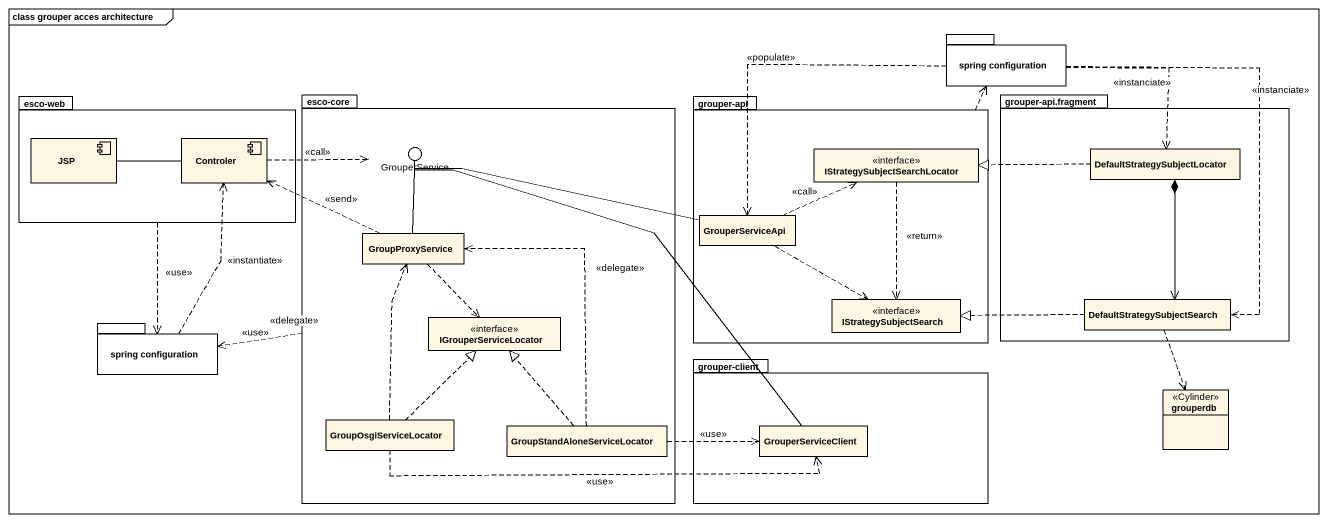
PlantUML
@startuml
mainframe class grouper acces architecture
allowmixing
hide circle
hide empty members
package "spring configuration" as spring_configuration {
}
package "esco-web" as esco_web {
  component JSP
  component Controler
}
package "esco-core" as esco_core {
  class GroupProxyService
  interface IGrouperServiceLocator
  class GroupOsgiServiceLocator
  class "GroupStandAloneServiceLocator" as GroupStandAloneServiceLocato
}
package "grouper-api" as grouper_api {
  interface "IStrategySubjectSearchLocator" as IStrategySubjectSearchLocato
  class GrouperServiceApi
  interface IStrategySubjectSearch
}
package "grouper-api.fragment" as grouper_api_fragment {
  class "DefaultStrategySubjectLocator" as DefaultStrategySubjectLocato
  class DefaultStrategySubjectSearch
}
() GrouperService
package "spring configuration" as spring_configuration_2 {
}
package "grouper-client" as grouper_client {
  class GrouperServiceClient
}
class grouperdb <<Cylinder>>
esco_core -up- GrouperService
spring_configuration ..> DefaultStrategySubjectLocato : <<instanciate>>
spring_configuration ..> GrouperServiceApi : <<populate>>
spring_configuration ..> DefaultStrategySubjectSearch : <<instanciate>>
esco_web ..> spring_configuration_2 : <<use>>
esco_core .left.> spring_configuration_2 : <<use>>
grouper_api .up.> spring_configuration
JSP -right- Controler
Controler .right.> GrouperService : <<call>>
IStrategySubjectSearchLocato ..> IStrategySubjectSearch : <<return>>
DefaultStrategySubjectLocato .left.|> IStrategySubjectSearchLocato
DefaultStrategySubjectLocato *--> DefaultStrategySubjectSearch
GroupProxyService .left.> Controler : <<send>>
GroupProxyService -up- GrouperService
GroupProxyService ..> IGrouperServiceLocator
GrouperServiceApi -left- GrouperService
GrouperServiceApi .right.> IStrategySubjectSearchLocato : <<call>>
GrouperServiceApi .right.> IStrategySubjectSearch
DefaultStrategySubjectSearch .left.|> IStrategySubjectSearch
DefaultStrategySubjectSearch ..> grouperdb
spring_configuration_2 .up.> Controler : <<instantiate>>
GroupOsgiServiceLocator .up.> GroupProxyService : <<delegate>>
GroupOsgiServiceLocator .up.|> IGrouperServiceLocator
GroupOsgiServiceLocator .right.> GrouperServiceClient : <<use>>
GroupStandAloneServiceLocato .up.> GroupProxyService : <<delegate>>
GroupStandAloneServiceLocato .up.|> IGrouperServiceLocator
GroupStandAloneServiceLocato .right.> GrouperServiceClient : <<use>>
GrouperServiceClient -up- GrouperService
@enduml
